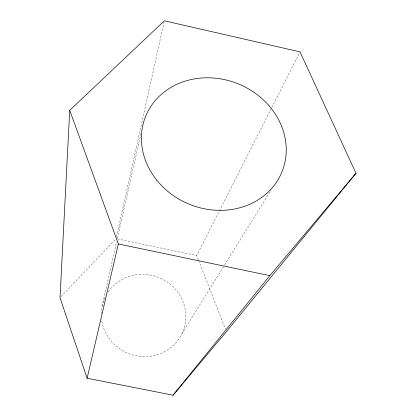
<?xml version="1.0" encoding="UTF-8"?>
<svg xmlns="http://www.w3.org/2000/svg" width="416" height="416" viewBox="0 0 416 416"><rect width="100%" height="100%" fill="white"/><g stroke="black" fill="none" stroke-linecap="round" stroke-linejoin="round"><path stroke-width="0.31" stroke-dasharray="2.08 1.56" d="M116.537 236.761L164.102 22.069M102.066 306.28L116.626 241.66M117.343 238.493L140.894 133.957M198.38 259.787L196.726 255.564L271.544 108.004M271.835 107.427L300.004 51.875M182.078 333.408L224.193 265.595M224.536 265.044L271.102 190.065M60.913 296.78L115.227 239.6M117.385 238.93L196.726 255.564M198.614 260.39L225.488 329.196M108.228 291.886A42.52 40.924 22.3 0 1 175.864 289.796A42.52 40.924 22.3 0 1 160.529 353.59A42.52 40.924 22.3 0 1 101.577 319.576M101.239 313.856A42.52 40.924 22.3 0 1 105.087 297.32"/><path stroke-width="0.62" d="M69.722 110.344L60.018 297.716L87.11 378.238L173.077 395.2L226.429 331.609L355.982 173.238L300.004 51.875L164.382 20.8L69.722 110.344L118.352 243.958L87.11 378.238M173.077 395.2L269.838 275.657L355.982 173.238M118.352 243.958L269.838 275.657M156.837 180.253A73.606 64.969 22.3 0 0 281.029 174.075A73.606 64.969 22.3 0 0 203.611 77.886A73.606 64.969 22.3 0 0 156.837 180.253"/></g></svg>
